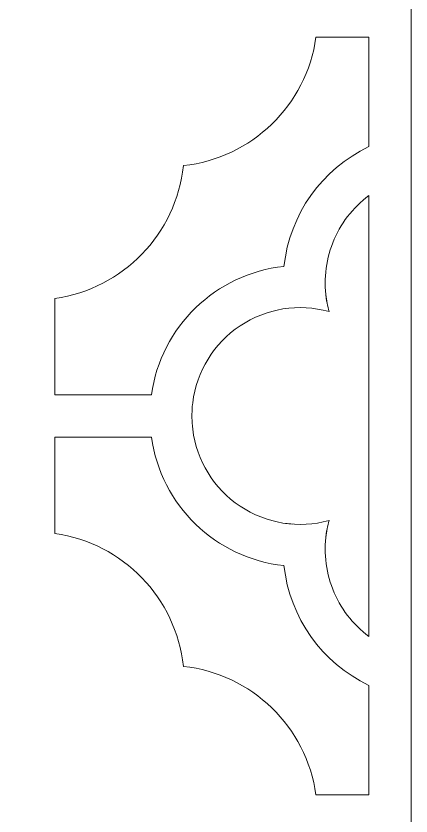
# Model space of a CAD drawing. Header units: centimetres. Extents: x -8.6 to 7.4, y -2.5 to 11.8.
# Drawn here: x -2.301 to -1.031, y 2.096 to 4.664 of the extents above; entities that cross this region are included whole.
import ezdxf

# ---------------------------------------------------------------- set-up
doc = ezdxf.new("R2010")
doc.units = ezdxf.units.CM
doc.header["$MEASUREMENT"] = 0
doc.layers.add('layer 1', color=7, linetype='Continuous')

msp = doc.modelspace()

# ---------------------------------------------------------------- linework, layer by layer
at = {"layer": 'layer 1', "lineweight": 9}
for points, knots in [([(-8.59369, 11.81631), (-8.59369, 11.81631), (-8.45848, 11.81631), (-8.45848, 11.81631), (-8.45848, 11.81631), (-8.45848, 11.81631), (-1.16645, 11.81631), (-1.16645, 11.81631), (-1.16645, 11.81631), (-1.16645, 11.81631), (-1.03124, 11.81631), (-1.03124, 11.81631), (-1.03124, 11.81631), (-1.03124, 11.81631), (-1.03124, 11.6811), (-1.03124, 11.6811), (-1.03124, 11.6811), (-1.03124, 11.6811), (-1.03124, -2.35212), (-1.03124, -2.35212), (-1.03124, -2.35212), (-1.03124, -2.35212), (-1.03124, -2.48733), (-1.03124, -2.48733), (-1.03124, -2.48733), (-1.03124, -2.48733), (-1.16645, -2.48733), (-1.16645, -2.48733), (-1.16645, -2.48733), (-1.16645, -2.48733), (-8.45848, -2.48733), (-8.45848, -2.48733), (-8.45848, -2.48733), (-8.45848, -2.48733), (-8.59369, -2.48733), (-8.59369, -2.48733), (-8.59369, -2.48733), (-8.59369, -2.48733), (-8.59369, -2.35212), (-8.59369, -2.35212), (-8.59369, -2.35212), (-8.59369, -2.35212), (-8.59369, 11.6811), (-8.59369, 11.6811), (-8.59369, 11.6811), (-8.59369, 11.6811), (-8.59369, 11.81631), (-8.59369, 11.81631)], [0, 0, 0, 0, 0.0769231, 0.0769231, 0.0769231, 0.0769231, 0.1538462, 0.1538462, 0.1538462, 0.1538462, 0.2307692, 0.2307692, 0.2307692, 0.2307692, 0.3076923, 0.3076923, 0.3076923, 0.3076923, 0.3846154, 0.3846154, 0.3846154, 0.3846154, 0.4615385, 0.4615385, 0.4615385, 0.4615385, 0.5384615, 0.5384615, 0.5384615, 0.5384615, 0.6153846, 0.6153846, 0.6153846, 0.6153846, 0.6923077, 0.6923077, 0.6923077, 0.6923077, 0.7692308, 0.7692308, 0.7692308, 0.7692308, 0.8461538, 0.8461538, 0.8461538, 0.8461538, 1, 1, 1, 1]), ([(-1.16645, 4.24506), (-1.31812, 4.17292), (-1.42153, 4.0275), (-1.4397, 3.86054), (-1.4397, 3.86054), (-1.65977, 3.83683), (-1.83549, 3.66689), (-1.86614, 3.44768), (-1.86614, 3.44768), (-1.86614, 3.44768), (-1.98636, 3.44768), (-1.98636, 3.44768), (-1.98636, 3.44768), (-1.98636, 3.44768), (-2.17606, 3.44768), (-2.17606, 3.44768), (-2.17606, 3.44768), (-2.17606, 3.44768), (-2.17606, 3.56049), (-2.17606, 3.56049), (-2.17606, 3.56049), (-2.17606, 3.56049), (-2.17606, 3.65906), (-2.17606, 3.65906), (-2.17606, 3.65906), (-2.17606, 3.65906), (-2.17606, 3.69234), (-2.17606, 3.69234), (-2.17606, 3.69234), (-2.17606, 3.69234), (-2.17606, 3.75761), (-2.17606, 3.75761), (-2.17606, 3.75761), (-1.95687, 3.78842), (-1.78675, 3.96394), (-1.76321, 4.18402), (-1.76321, 4.18402), (-1.54315, 4.20774), (-1.36744, 4.37767), (-1.33679, 4.59688), (-1.33679, 4.59688), (-1.33679, 4.59688), (-1.21672, 4.59688), (-1.21672, 4.59688), (-1.21672, 4.59688), (-1.21672, 4.59688), (-1.17945, 4.59688), (-1.17945, 4.59688), (-1.17945, 4.59688), (-1.17945, 4.59688), (-1.16645, 4.59688), (-1.16645, 4.59688), (-1.16645, 4.59688), (-1.16645, 4.59688), (-1.16645, 4.24506), (-1.16645, 4.24506)], [0, 0, 0, 0, 0.0666667, 0.0666667, 0.0666667, 0.0666667, 0.1333333, 0.1333333, 0.1333333, 0.1333333, 0.2, 0.2, 0.2, 0.2, 0.2666667, 0.2666667, 0.2666667, 0.2666667, 0.3333333, 0.3333333, 0.3333333, 0.3333333, 0.4, 0.4, 0.4, 0.4, 0.4666667, 0.4666667, 0.4666667, 0.4666667, 0.5333333, 0.5333333, 0.5333333, 0.5333333, 0.6, 0.6, 0.6, 0.6, 0.6666667, 0.6666667, 0.6666667, 0.6666667, 0.7333333, 0.7333333, 0.7333333, 0.7333333, 0.8, 0.8, 0.8, 0.8, 0.8666667, 0.8666667, 0.8666667, 0.8666667, 1, 1, 1, 1]), ([(-1.16645, 2.67213), (-1.21867, 2.71089), (-1.25902, 2.76351), (-1.28293, 2.82399), (-1.28293, 2.82399), (-1.30685, 2.88447), (-1.31332, 2.95048), (-1.30164, 3.01446), (-1.30164, 3.01446), (-1.30309, 3.00649), (-1.30427, 2.99846), (-1.30516, 2.9904), (-1.30516, 2.9904), (-1.30415, 2.99961), (-1.30277, 3.00877), (-1.30101, 3.01787), (-1.30101, 3.01787), (-1.29928, 3.02684), (-1.2972, 3.03575), (-1.29476, 3.04457), (-1.29476, 3.04457), (-1.29476, 3.04457), (-1.29648, 3.03826), (-1.29648, 3.03826), (-1.29648, 3.03826), (-1.29648, 3.03826), (-1.29484, 3.04455), (-1.29484, 3.04455), (-1.29484, 3.04455), (-1.39236, 3.01765), (-1.49683, 3.03451), (-1.58097, 3.09067), (-1.58097, 3.09067), (-1.66512, 3.14684), (-1.72065, 3.23697), (-1.73304, 3.33739), (-1.73304, 3.33739), (-1.73304, 3.33739), (-1.73328, 3.3395), (-1.73328, 3.3395), (-1.73328, 3.3395), (-1.73369, 3.34302), (-1.73405, 3.34655), (-1.73436, 3.35008), (-1.73436, 3.35008), (-1.73436, 3.35008), (-1.73483, 3.35646), (-1.73483, 3.35646), (-1.73483, 3.35646), (-1.73483, 3.35646), (-1.73498, 3.35859), (-1.73498, 3.35859), (-1.73498, 3.35859), (-1.73498, 3.35859), (-1.73524, 3.3628), (-1.73524, 3.3628), (-1.73524, 3.3628), (-1.73524, 3.3628), (-1.73532, 3.36501), (-1.73532, 3.36501), (-1.73532, 3.36501), (-1.73532, 3.36501), (-1.73543, 3.36773), (-1.73543, 3.36773), (-1.73543, 3.36773), (-1.73543, 3.36773), (-1.73547, 3.3693), (-1.73547, 3.3693), (-1.73547, 3.3693), (-1.73547, 3.3693), (-1.73555, 3.37112), (-1.73555, 3.37112), (-1.73555, 3.37112), (-1.73555, 3.37112), (-1.73557, 3.37335), (-1.73557, 3.37335), (-1.73557, 3.37335), (-1.73557, 3.37335), (-1.73559, 3.37472), (-1.73559, 3.37472), (-1.73559, 3.37472), (-1.73559, 3.37472), (-1.73564, 3.37687), (-1.73564, 3.37687), (-1.73564, 3.37687), (-1.73564, 3.37687), (-1.73565, 3.37903), (-1.73565, 3.37903), (-1.73565, 3.37903), (-1.73565, 3.37903), (-1.73565, 3.38117), (-1.73565, 3.38117), (-1.73565, 3.38117), (-1.73565, 3.38117), (-1.73564, 3.38336), (-1.73564, 3.38336), (-1.73564, 3.38336), (-1.73564, 3.38336), (-1.73561, 3.38519), (-1.73561, 3.38519), (-1.73561, 3.38519), (-1.73561, 3.38519), (-1.73559, 3.3866), (-1.73559, 3.3866), (-1.73559, 3.3866), (-1.73559, 3.3866), (-1.73555, 3.38874), (-1.73555, 3.38874), (-1.73555, 3.38874), (-1.73555, 3.38874), (-1.73547, 3.39089), (-1.73547, 3.39089), (-1.73547, 3.39089), (-1.73547, 3.39089), (-1.73543, 3.39245), (-1.73543, 3.39245), (-1.73543, 3.39245), (-1.73543, 3.39245), (-1.73536, 3.39414), (-1.73536, 3.39414), (-1.73536, 3.39414), (-1.73536, 3.39414), (-1.73529, 3.39627), (-1.73529, 3.39627), (-1.73529, 3.39627), (-1.73529, 3.39627), (-1.73498, 3.40155), (-1.73498, 3.40155), (-1.73498, 3.40155), (-1.73498, 3.40155), (-1.73483, 3.40378), (-1.73483, 3.40378), (-1.73483, 3.40378), (-1.73483, 3.40378), (-1.73444, 3.40909), (-1.73444, 3.40909), (-1.73444, 3.40909), (-1.73444, 3.40909), (-1.73353, 3.41859), (-1.73353, 3.41859), (-1.73353, 3.41859), (-1.73353, 3.41859), (-1.73328, 3.4207), (-1.73328, 3.4207), (-1.73328, 3.4207), (-1.73328, 3.4207), (-1.73304, 3.4228), (-1.73304, 3.4228), (-1.73304, 3.4228), (-1.72071, 3.52323), (-1.66513, 3.61335), (-1.58096, 3.66951), (-1.58096, 3.66951), (-1.49682, 3.72565), (-1.39236, 3.74246), (-1.29484, 3.71561), (-1.29484, 3.71561), (-1.29484, 3.71561), (-1.29648, 3.7219), (-1.29648, 3.7219), (-1.29648, 3.7219), (-1.29648, 3.7219), (-1.29484, 3.7156), (-1.29484, 3.7156), (-1.29484, 3.7156), (-1.2972, 3.72442), (-1.29925, 3.73332), (-1.301, 3.74229), (-1.301, 3.74229), (-1.30276, 3.75138), (-1.30415, 3.76054), (-1.30516, 3.76975), (-1.30516, 3.76975), (-1.30426, 3.76169), (-1.30309, 3.75367), (-1.30164, 3.74569), (-1.30164, 3.74569), (-1.31333, 3.80968), (-1.30684, 3.87569), (-1.28293, 3.93619), (-1.28293, 3.93619), (-1.25902, 3.99667), (-1.21866, 4.0493), (-1.16645, 4.08808), (-1.16645, 4.08808), (-1.16645, 4.08808), (-1.16645, 2.67213), (-1.16645, 2.67213)], [0, 0, 0, 0, 0.0208333, 0.0208333, 0.0208333, 0.0208333, 0.0416667, 0.0416667, 0.0416667, 0.0416667, 0.0625, 0.0625, 0.0625, 0.0625, 0.0833333, 0.0833333, 0.0833333, 0.0833333, 0.1041667, 0.1041667, 0.1041667, 0.1041667, 0.125, 0.125, 0.125, 0.125, 0.1458333, 0.1458333, 0.1458333, 0.1458333, 0.1666667, 0.1666667, 0.1666667, 0.1666667, 0.1875, 0.1875, 0.1875, 0.1875, 0.2083333, 0.2083333, 0.2083333, 0.2083333, 0.2291667, 0.2291667, 0.2291667, 0.2291667, 0.25, 0.25, 0.25, 0.25, 0.2708333, 0.2708333, 0.2708333, 0.2708333, 0.2916667, 0.2916667, 0.2916667, 0.2916667, 0.3125, 0.3125, 0.3125, 0.3125, 0.3333333, 0.3333333, 0.3333333, 0.3333333, 0.3541667, 0.3541667, 0.3541667, 0.3541667, 0.375, 0.375, 0.375, 0.375, 0.3958333, 0.3958333, 0.3958333, 0.3958333, 0.4166667, 0.4166667, 0.4166667, 0.4166667, 0.4375, 0.4375, 0.4375, 0.4375, 0.4583333, 0.4583333, 0.4583333, 0.4583333, 0.4791667, 0.4791667, 0.4791667, 0.4791667, 0.5, 0.5, 0.5, 0.5, 0.5208333, 0.5208333, 0.5208333, 0.5208333, 0.5416667, 0.5416667, 0.5416667, 0.5416667, 0.5625, 0.5625, 0.5625, 0.5625, 0.5833333, 0.5833333, 0.5833333, 0.5833333, 0.6041667, 0.6041667, 0.6041667, 0.6041667, 0.625, 0.625, 0.625, 0.625, 0.6458333, 0.6458333, 0.6458333, 0.6458333, 0.6666667, 0.6666667, 0.6666667, 0.6666667, 0.6875, 0.6875, 0.6875, 0.6875, 0.7083333, 0.7083333, 0.7083333, 0.7083333, 0.7291667, 0.7291667, 0.7291667, 0.7291667, 0.75, 0.75, 0.75, 0.75, 0.7708333, 0.7708333, 0.7708333, 0.7708333, 0.7916667, 0.7916667, 0.7916667, 0.7916667, 0.8125, 0.8125, 0.8125, 0.8125, 0.8333333, 0.8333333, 0.8333333, 0.8333333, 0.8541667, 0.8541667, 0.8541667, 0.8541667, 0.875, 0.875, 0.875, 0.875, 0.8958333, 0.8958333, 0.8958333, 0.8958333, 0.9166667, 0.9166667, 0.9166667, 0.9166667, 0.9375, 0.9375, 0.9375, 0.9375, 0.9583333, 0.9583333, 0.9583333, 0.9583333, 1, 1, 1, 1]), ([(-1.16645, 2.16327), (-1.16645, 2.16327), (-1.17945, 2.16327), (-1.17945, 2.16327), (-1.17945, 2.16327), (-1.17945, 2.16327), (-1.21672, 2.16327), (-1.21672, 2.16327), (-1.21672, 2.16327), (-1.21672, 2.16327), (-1.33679, 2.16327), (-1.33679, 2.16327), (-1.33679, 2.16327), (-1.36761, 2.38245), (-1.54313, 2.55258), (-1.76321, 2.57613), (-1.76321, 2.57613), (-1.78692, 2.79619), (-1.95685, 2.9719), (-2.17606, 3.00254), (-2.17606, 3.00254), (-2.17606, 3.00254), (-2.17606, 3.06784), (-2.17606, 3.06784), (-2.17606, 3.06784), (-2.17606, 3.06784), (-2.17606, 3.1011), (-2.17606, 3.1011), (-2.17606, 3.1011), (-2.17606, 3.1011), (-2.17606, 3.19967), (-2.17606, 3.19967), (-2.17606, 3.19967), (-2.17606, 3.19967), (-2.17606, 3.31247), (-2.17606, 3.31247), (-2.17606, 3.31247), (-2.17606, 3.31247), (-1.98636, 3.31247), (-1.98636, 3.31247), (-1.98636, 3.31247), (-1.98636, 3.31247), (-1.86614, 3.31247), (-1.86614, 3.31247), (-1.86614, 3.31247), (-1.83533, 3.09328), (-1.65979, 2.92316), (-1.4397, 2.89963), (-1.4397, 2.89963), (-1.42147, 2.73267), (-1.31815, 2.58718), (-1.16645, 2.5151), (-1.16645, 2.5151), (-1.16645, 2.5151), (-1.16645, 2.16327), (-1.16645, 2.16327)], [0, 0, 0, 0, 0.0666667, 0.0666667, 0.0666667, 0.0666667, 0.1333333, 0.1333333, 0.1333333, 0.1333333, 0.2, 0.2, 0.2, 0.2, 0.2666667, 0.2666667, 0.2666667, 0.2666667, 0.3333333, 0.3333333, 0.3333333, 0.3333333, 0.4, 0.4, 0.4, 0.4, 0.4666667, 0.4666667, 0.4666667, 0.4666667, 0.5333333, 0.5333333, 0.5333333, 0.5333333, 0.6, 0.6, 0.6, 0.6, 0.6666667, 0.6666667, 0.6666667, 0.6666667, 0.7333333, 0.7333333, 0.7333333, 0.7333333, 0.8, 0.8, 0.8, 0.8, 0.8666667, 0.8666667, 0.8666667, 0.8666667, 1, 1, 1, 1]), ([(-1.43526, 3.0353), (-1.42753, 3.03425), (-1.41977, 3.03344), (-1.41198, 3.03289), (-1.41198, 3.03289), (-1.41977, 3.03344), (-1.42753, 3.03425), (-1.43526, 3.0353)], [0, 0, 0, 0, 0.3333333, 0.3333333, 0.3333333, 0.3333333, 1, 1, 1, 1])]:
    msp.add_open_spline(points, degree=3, knots=knots, dxfattribs=at)

doc.saveas('drawing.dxf')
